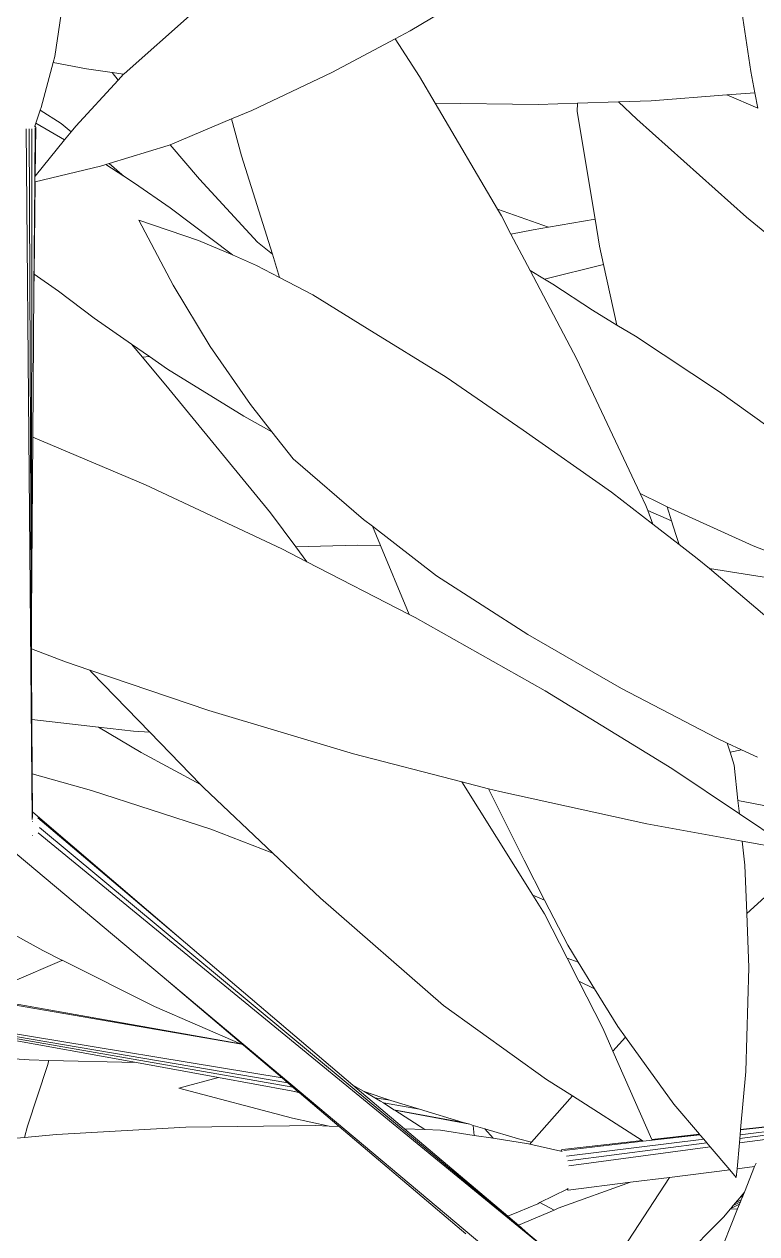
# Model space of a CAD drawing. Header units: millimetres. Extents: x 8 to 218431, y 13 to 56484.
# Drawn here: x 41653.6 to 41742.3, y 12038.5 to 12185.1 of the extents above; entities that cross this region are included whole.
import ezdxf

# ---------------------------------------------------------------- set-up
doc = ezdxf.new("R2010")
doc.units = ezdxf.units.MM
doc.header["$MEASUREMENT"] = 0
doc.layers.add('Edges', color=7, linetype='Continuous', lineweight=18)

# ---------------------------------------------------------------- blocks, each defined once
blk = doc.blocks.new('BAMBOOPLAN')
at = {"layer": 'Edges'}
for p, q in [((2.6347, 5.9394), (2.7046, 5.8056)), ((2.7046, 5.8056), (2.7235, 5.7728)), ((2.2232, 5.7971), (2.1243, 5.6797)), ((2.7235, 5.7728), (2.6787, 5.7534)), ((2.7235, 5.7728), (2.737, 5.7494)), ((2.6787, 5.7534), (2.5584, 5.7011)), ((2.6787, 5.7534), (2.737, 5.7494)), ((2.5584, 5.7011), (2.5055, 5.6809)), ((2.1243, 5.6797), (2.1042, 5.6581)), ((2.5055, 5.6809), (2.4389, 5.6555)), ((2.5055, 5.6809), (2.5449, 5.6628)), ((2.1042, 5.6581), (2.0198, 5.5672)), ((2.1654, 5.6099), (2.1042, 5.6581)), ((2.5449, 5.6628), (2.78, 5.5648)), ((2.4389, 5.6555), (2.3754, 5.6313)), ((2.4389, 5.6555), (2.4433, 5.6418)), ((2.4433, 5.6418), (2.5333, 5.4756)), ((2.3754, 5.6313), (2.2061, 5.5752)), ((2.2061, 5.5752), (2.1654, 5.6099)), ((1.7578, 5.5854), (1.6803, 5.4478)), ((2.368, 5.4367), (2.2061, 5.5752)), ((1.5334, 5.565), (1.5574, 5.4368)), ((2.0198, 5.5672), (1.9102, 5.46)), ((2.78, 5.5648), (2.8688, 5.5315)), ((2.5333, 5.4756), (2.4617, 5.4361)), ((2.5333, 5.4756), (2.556, 5.4338)), ((1.6798, 5.4466), (1.66, 5.4428)), ((1.6798, 5.4466), (1.6742, 5.4336)), ((1.6803, 5.4478), (1.6798, 5.4466)), ((1.9102, 5.46), (1.8815, 5.4343)), ((1.5574, 5.4368), (1.5581, 5.4262)), ((1.6159, 5.4345), (1.5581, 5.4262)), ((1.5581, 5.4262), (1.5637, 5.3457)), ((1.66, 5.4428), (1.6159, 5.4345)), ((1.6742, 5.4336), (1.631, 5.3346)), ((1.66, 5.4428), (1.6742, 5.4336)), ((1.8815, 5.4343), (1.796, 5.3577)), ((1.9185, 5.3798), (1.8815, 5.4343)), ((2.368, 5.4367), (2.4617, 5.4361)), ((2.3782, 5.428), (2.368, 5.4367)), ((2.4041, 5.4037), (2.3782, 5.428)), ((2.4617, 5.4361), (2.4381, 5.4231)), ((2.556, 5.4338), (2.5726, 5.4064)), ((2.4381, 5.4231), (2.4041, 5.4037)), ((2.5726, 5.4064), (2.4844, 5.3488)), ((2.5726, 5.4064), (2.6284, 5.3146)), ((2.4562, 5.3548), (2.4041, 5.4037)), ((2.0248, 5.2362), (1.9185, 5.3798)), ((1.5637, 5.3457), (1.5637, 5.3406)), ((1.7931, 5.355), (1.7064, 5.2921)), ((1.796, 5.3577), (1.7931, 5.355)), ((1.796, 5.3577), (1.8634, 5.3175)), ((2.4562, 5.3548), (2.4844, 5.3488)), ((2.5826, 5.2363), (2.4562, 5.3548)), ((2.4844, 5.3488), (2.5008, 5.3454)), ((2.5008, 5.3454), (2.5804, 5.325)), ((1.6054, 5.3309), (1.5637, 5.3406)), ((1.5637, 5.3406), (1.5639, 5.3172)), ((1.6266, 5.3228), (1.6054, 5.3309)), ((1.6266, 5.3228), (1.6204, 5.3058)), ((1.631, 5.3346), (1.6266, 5.3228)), ((2.5804, 5.325), (2.6284, 5.3146)), ((1.9515, 4.1749), (1.5514, 5.302)), ((1.863, 4.4277), (1.556, 5.3037)), ((1.8351, 4.5085), (1.5601, 5.3055)), ((1.6204, 5.3058), (1.5639, 5.3172)), ((1.5639, 5.3172), (1.5639, 5.3118)), ((1.5653, 5.3111), (1.5639, 5.3118)), ((1.5639, 5.3118), (1.564, 5.3103)), ((1.5652, 5.3088), (1.5922, 5.2288)), ((1.5659, 5.3101), (1.5653, 5.3111)), ((1.5659, 5.3101), (1.5926, 5.23)), ((1.6204, 5.3058), (1.5926, 5.23)), ((1.8634, 5.3175), (1.9939, 5.2473)), ((2.6284, 5.3146), (2.6655, 5.3067)), ((2.6655, 5.3067), (2.8343, 5.2633)), ((1.6938, 5.283), (1.5957, 5.2205)), ((1.7015, 5.2885), (1.6938, 5.283)), ((1.7064, 5.2921), (1.7015, 5.2885)), ((1.7378, 5.2797), (1.7015, 5.2885)), ((1.7336, 5.2817), (1.7064, 5.2921)), ((1.7378, 5.2797), (1.7336, 5.2817)), ((1.7591, 5.2745), (1.7378, 5.2797)), ((1.8317, 5.2541), (1.7591, 5.2745)), ((2.8343, 5.2633), (3.0013, 5.2133)), ((1.96, 5.2122), (1.8317, 5.2541)), ((1.9939, 5.2473), (2.0248, 5.2362)), ((1.5926, 5.23), (1.5922, 5.2288)), ((1.5922, 5.2288), (1.5951, 5.2201)), ((1.5957, 5.2205), (1.5951, 5.2201)), ((1.5951, 5.2201), (1.6543, 5.0446)), ((1.5957, 5.2205), (1.6463, 5.0687)), ((1.7868, 5.2165), (1.8962, 5.2169)), ((1.7868, 5.2165), (1.8798, 5.1295)), ((1.8962, 5.2169), (1.96, 5.2122)), ((2.0499, 5.2023), (2.0248, 5.2362)), ((2.7618, 5.0523), (2.5826, 5.2363)), ((1.96, 5.2122), (2.0054, 5.2089)), ((2.0054, 5.2089), (2.0499, 5.2023)), ((2.0499, 5.2023), (2.1141, 5.1926)), ((2.1141, 5.1926), (2.2222, 5.1681)), ((2.2222, 5.1681), (2.379, 5.1329)), ((2.379, 5.1329), (2.5345, 5.0896)), ((1.8798, 5.1295), (1.9756, 5.0497)), ((2.5345, 5.0896), (2.7144, 5.0378)), ((1.696, 5.0546), (1.6463, 5.0687)), ((1.6463, 5.0687), (1.6543, 5.0446)), ((1.7695, 5.0306), (1.696, 5.0546)), ((1.9756, 5.0497), (2.0739, 4.9774)), ((2.7618, 5.0523), (2.8033, 5.0468)), ((2.7783, 5.0355), (2.7618, 5.0523)), ((1.6543, 5.0446), (1.7363, 4.8013)), ((1.8451, 5.0093), (1.7695, 5.0306)), ((2.7144, 5.0378), (2.7999, 5.0091)), ((2.7839, 5.0286), (2.7783, 5.0355)), ((2.7839, 5.0286), (2.8285, 5.025)), ((2.7999, 5.0091), (2.7839, 5.0286)), ((2.8033, 5.0468), (2.8138, 5.0458)), ((2.8138, 5.0458), (2.8289, 5.0249)), ((2.8138, 5.0458), (2.9764, 5.0305)), ((2.9764, 5.0305), (3.142, 5.0227)), ((1.8451, 5.0093), (1.8708, 4.994)), ((1.8815, 4.9991), (1.8451, 5.0093)), ((2.7999, 5.0091), (2.8547, 4.9907)), ((2.8285, 5.025), (2.8289, 5.0249)), ((2.8289, 5.0249), (2.8433, 5.0051)), ((1.8815, 4.9991), (1.8708, 4.994)), ((1.8708, 4.994), (1.9317, 4.9575)), ((1.9183, 4.9888), (1.8815, 4.9991)), ((2.0697, 4.9548), (1.9183, 4.9888)), ((2.8433, 5.0051), (2.8547, 4.9907)), ((2.8547, 4.9907), (2.8922, 4.9781)), ((2.9178, 4.9682), (3.1195, 5.0043)), ((2.0739, 4.9774), (2.1245, 4.9448)), ((2.8922, 4.9781), (2.9178, 4.9682)), ((2.9178, 4.9682), (3.0675, 4.9105)), ((1.9317, 4.9575), (2.168, 4.8114)), ((2.1245, 4.9448), (2.0697, 4.9548)), ((2.1245, 4.9448), (2.1744, 4.9127)), ((2.1744, 4.9127), (2.324, 4.8535)), ((2.324, 4.8535), (2.3422, 4.8474)), ((2.3664, 4.8202), (2.3422, 4.8474)), ((2.3422, 4.8474), (2.4755, 4.8023)), ((2.3284, 4.8079), (2.3664, 4.8202)), ((2.4453, 4.7317), (2.3664, 4.8202)), ((1.9474, 4.7867), (1.7363, 4.8013)), ((1.7363, 4.8013), (1.8351, 4.5085)), ((2.168, 4.8114), (2.2285, 4.7703)), ((2.2285, 4.7703), (2.3284, 4.8079)), ((2.4755, 4.8023), (2.6579, 4.7581)), ((2.2068, 4.7591), (1.9474, 4.7867)), ((2.2551, 4.7522), (2.2068, 4.7591)), ((2.2285, 4.7703), (2.2551, 4.7522)), ((2.6579, 4.7581), (2.8415, 4.7222)), ((2.4526, 4.7236), (2.2551, 4.7522)), ((2.4526, 4.7236), (2.4453, 4.7317)), ((2.464, 4.722), (2.4526, 4.7236)), ((2.7183, 4.6755), (2.464, 4.722)), ((2.8415, 4.7222), (3.0257, 4.6946)), ((3.0257, 4.6946), (3.0457, 4.6926)), ((3.0555, 4.6794), (3.0457, 4.6926)), ((3.0457, 4.6926), (3.0728, 4.6899)), ((2.9692, 4.6196), (2.7183, 4.6755)), ((3.0555, 4.6794), (3.0728, 4.6899)), ((3.0695, 4.6603), (3.0555, 4.6794)), ((3.0728, 4.6899), (3.1029, 4.6868)), ((3.0954, 4.6049), (3.0695, 4.6603)), ((3.1054, 4.5837), (2.9692, 4.6196)), ((3.0954, 4.6049), (3.1654, 4.6146)), ((3.1054, 4.5837), (3.0954, 4.6049)), ((3.216, 4.5545), (3.1054, 4.5837)), ((3.216, 4.5545), (3.1256, 4.5406)), ((3.1256, 4.5406), (2.9595, 4.5149)), ((3.1434, 4.5027), (3.1256, 4.5406)), ((3.1736, 4.4249), (3.2352, 4.537)), ((1.8539, 4.454), (1.8351, 4.5085)), ((2.9595, 4.5149), (2.7007, 4.4848)), ((2.6804, 4.4832), (2.6331, 4.4794)), ((2.7007, 4.4848), (2.6804, 4.4832)), ((2.7792, 4.3861), (2.6804, 4.4832)), ((3.1736, 4.4249), (3.1434, 4.5027)), ((2.4401, 4.4642), (2.1785, 4.4533)), ((2.6331, 4.4794), (2.4401, 4.4642)), ((2.6331, 4.4794), (2.8133, 4.3342)), ((1.9164, 4.452), (1.8539, 4.454)), ((1.863, 4.4277), (1.8539, 4.454)), ((1.961, 4.4522), (1.9164, 4.452)), ((2.1785, 4.4533), (1.961, 4.4522)), ((1.961, 4.4522), (1.9659, 4.4495)), ((1.9659, 4.4495), (2.0947, 4.3843)), ((1.8943, 4.3383), (1.863, 4.4277)), ((3.2075, 4.3377), (3.1736, 4.4249)), ((2.0672, 4.3768), (2.0947, 4.3843)), ((2.0947, 4.3843), (2.2069, 4.3276)), ((2.8355, 4.3323), (2.7792, 4.3861)), ((1.8943, 4.3383), (2.0073, 4.3635)), ((2.0073, 4.3635), (2.0672, 4.3768)), ((2.0915, 4.3465), (2.0073, 4.3635)), ((1.9253, 4.2499), (1.8943, 4.3383)), ((2.2069, 4.3276), (2.0915, 4.3465)), ((3.2616, 4.1655), (3.2075, 4.3377)), ((2.2069, 4.3276), (2.2144, 4.3238)), ((2.2144, 4.3238), (2.364, 4.2561)), ((2.8133, 4.3342), (2.8355, 4.3323)), ((2.8133, 4.3342), (2.8431, 4.3102)), ((2.8987, 4.2717), (2.8355, 4.3323)), ((2.8431, 4.3102), (2.905, 4.2502)), ((1.9253, 4.2499), (2.0319, 4.2563)), ((2.0319, 4.2563), (2.2487, 4.2602)), ((2.2487, 4.2602), (2.364, 4.2561)), ((2.364, 4.2561), (2.4675, 4.2093)), ((2.9251, 4.25), (2.8987, 4.2717)), ((1.9471, 4.1878), (1.9253, 4.2499)), ((2.9251, 4.25), (2.905, 4.2502)), ((2.905, 4.2502), (2.9372, 4.219)), ((2.9672, 4.2154), (2.9251, 4.25)), ((2.9372, 4.219), (2.9672, 4.2154)), ((2.9372, 4.219), (3.0028, 4.1555)), ((3.0265, 4.1667), (2.9672, 4.2154)), ((2.4675, 4.2093), (2.7295, 4.1032)), ((1.9532, 4.1858), (1.9471, 4.1878)), ((1.9503, 4.1785), (1.9471, 4.1878)), ((1.9526, 4.1718), (1.9524, 4.1724)), ((1.9527, 4.1718), (1.9524, 4.1724)), ((1.9532, 4.1858), (2.2717, 4.0596)), ((1.9595, 4.1811), (2.2717, 4.0596)), ((3.5166, 4.1707), (3.288, 4.0588)), ((1.9608, 4.1487), (1.9606, 4.1491)), ((2.9972, 3.7772), (1.9675, 4.1661)), ((3.1282, 3.7277), (1.9687, 4.1569)), ((3.0028, 4.1555), (3.0323, 4.1236)), ((3.0452, 4.1536), (3.0265, 4.1667)), ((3.0323, 4.1236), (3.0452, 4.1536)), ((3.1623, 4.0716), (3.0452, 4.1536)), ((3.2858, 4.0675), (3.2616, 4.1655)), ((3.5169, 4.1653), (3.2895, 4.0525)), ((3.5173, 4.1584), (3.2913, 4.045)), ((3.2859, 4.0669), (3.4205, 4.1315)), ((1.9247, 4.1176), (2.2527, 3.9919)), ((3.0323, 4.1236), (3.1459, 4.0011)), ((3.2858, 4.0675), (3.3818, 4.1132)), ((2.7295, 4.1032), (2.9395, 4.0401)), ((3.2211, 4.0368), (3.1623, 4.0716)), ((3.2859, 4.0669), (3.2858, 4.0675)), ((3.288, 4.0588), (3.2859, 4.0669)), ((2.2717, 4.0596), (2.6262, 3.9216)), ((3.2895, 4.0525), (3.288, 4.0588)), ((3.2913, 4.045), (3.2895, 4.0525)), ((3.3021, 4.0013), (3.2913, 4.045)), ((2.9395, 4.0401), (2.9914, 4.0276)), ((2.9505, 3.9288), (2.9914, 4.0276)), ((2.9914, 4.0276), (3.131, 3.994)), ((3.231, 4.0309), (3.0159, 3.9256)), ((3.2378, 4.0269), (3.0205, 3.9191)), ((3.2458, 4.0222), (3.0251, 3.9115)), ((3.1459, 4.0011), (3.2211, 4.0368)), ((3.1468, 4.0001), (3.2221, 4.0362)), ((3.2221, 4.0362), (3.2211, 4.0368)), ((3.231, 4.0309), (3.2221, 4.0362)), ((3.2378, 4.0269), (3.231, 4.0309)), ((3.2458, 4.0222), (3.2378, 4.0269)), ((3.2906, 3.9956), (3.2458, 4.0222)), ((3.1459, 4.0011), (3.1468, 4.0001)), ((3.3021, 4.0013), (3.3297, 4.0149)), ((3.3057, 3.9866), (3.3021, 4.0013)), ((3.3273, 3.9672), (3.3297, 4.0149)), ((3.3297, 4.0149), (3.3301, 4.0211)), ((1.9108, 3.9897), (2.0427, 3.9665)), ((2.2527, 3.9919), (3.5474, 3.496)), ((2.2527, 3.9919), (2.4242, 3.9251)), ((3.0058, 3.9345), (3.131, 3.994)), ((3.0083, 3.9336), (3.1331, 3.9935)), ((3.131, 3.994), (3.1331, 3.9935)), ((3.1331, 3.9935), (3.1468, 4.0001)), ((3.1965, 3.9493), (3.2906, 3.9956)), ((3.3057, 3.9866), (3.2906, 3.9956)), ((2.0099, 3.8982), (2.0792, 3.961)), ((2.0427, 3.9665), (2.0794, 3.9616)), ((2.0794, 3.9616), (2.0792, 3.961)), ((2.0792, 3.961), (2.0798, 3.9616)), ((2.0794, 3.9616), (2.0798, 3.9616)), ((2.0798, 3.9616), (2.2571, 3.9382)), ((3.3229, 3.9556), (3.3273, 3.9672)), ((3.3229, 3.9556), (3.3269, 3.9598)), ((3.3266, 3.9531), (3.3269, 3.9598)), ((3.3269, 3.9598), (3.3273, 3.9672)), ((2.2571, 3.9382), (2.4189, 3.9255)), ((3.1352, 3.9191), (3.1965, 3.9493)), ((3.161, 3.8067), (3.1965, 3.9493)), ((3.3262, 3.9448), (3.3142, 3.9326)), ((3.3142, 3.9326), (3.3166, 3.9389)), ((3.3166, 3.9389), (3.3264, 3.949)), ((3.3166, 3.9389), (3.319, 3.9451)), ((3.319, 3.9451), (3.3229, 3.9556)), ((3.319, 3.9451), (3.3266, 3.9531)), ((3.3257, 3.936), (3.3262, 3.9448)), ((3.3262, 3.9448), (3.3264, 3.949)), ((3.3264, 3.949), (3.3266, 3.9531)), ((2.4189, 3.9255), (1.9891, 3.8575)), ((2.4205, 3.9253), (1.9902, 3.8555)), ((2.4189, 3.9255), (2.4205, 3.9253)), ((2.4205, 3.9253), (2.4242, 3.9251)), ((2.4242, 3.9251), (2.5062, 3.8931)), ((2.6262, 3.9216), (2.6472, 3.9174)), ((2.6262, 3.9216), (2.7354, 3.8791)), ((2.6472, 3.9174), (2.6498, 3.9174)), ((2.6472, 3.9174), (2.6484, 3.9172)), ((2.6484, 3.9172), (2.6498, 3.9174)), ((2.6484, 3.9172), (2.6691, 3.9131)), ((2.6498, 3.9174), (2.6954, 3.9175)), ((2.6691, 3.9131), (2.6954, 3.9175)), ((2.6861, 3.9095), (2.7489, 3.9196)), ((2.6954, 3.9175), (2.6971, 3.9175)), ((2.6971, 3.9175), (2.7489, 3.9196)), ((2.8279, 3.9228), (2.7072, 3.9044)), ((2.8395, 3.9233), (2.7091, 3.9039)), ((2.7489, 3.9196), (2.8279, 3.9228)), ((2.8279, 3.9228), (2.8395, 3.9233)), ((2.8395, 3.9233), (2.8457, 3.9235)), ((2.8457, 3.9235), (2.8667, 3.9244)), ((2.853, 3.9077), (2.8457, 3.9235)), ((2.8667, 3.9244), (2.9273, 3.9269)), ((2.8855, 3.9135), (2.8667, 3.9244)), ((2.8855, 3.9135), (2.9465, 3.9244)), ((2.9273, 3.9269), (2.9505, 3.9288)), ((2.9465, 3.9244), (2.9488, 3.9247)), ((2.9488, 3.9247), (3.0038, 3.9309)), ((2.9488, 3.9247), (2.9505, 3.9288)), ((3.0044, 3.9334), (3.0038, 3.9309)), ((3.0038, 3.9309), (3.0062, 3.9312)), ((3.0058, 3.9345), (3.0044, 3.9334)), ((3.0317, 3.8358), (3.1352, 3.9191)), ((3.038, 3.8712), (3.1352, 3.9191)), ((3.3076, 3.9151), (3.3138, 3.9316)), ((3.3138, 3.9316), (3.3257, 3.936)), ((3.3138, 3.9316), (3.3142, 3.9326)), ((3.3205, 3.8342), (3.3257, 3.936)), ((2.6691, 3.9131), (2.6803, 3.9109)), ((2.6803, 3.9109), (2.6861, 3.9095)), ((2.6861, 3.9095), (2.7072, 3.9044)), ((2.7072, 3.9044), (2.7091, 3.9039)), ((2.7091, 3.9039), (2.769, 3.8894)), ((2.769, 3.8894), (2.7951, 3.8974)), ((2.7951, 3.8974), (2.853, 3.9077)), ((2.853, 3.9077), (2.8855, 3.9135)), ((3.2463, 3.7883), (3.3076, 3.9151)), ((2.0161, 3.81), (2.5062, 3.8931)), ((2.0186, 3.8056), (2.5186, 3.8882)), ((2.0202, 3.8028), (2.5287, 3.8843)), ((2.5281, 3.877), (2.4022, 3.8578)), ((2.5062, 3.8931), (2.5186, 3.8882)), ((2.5186, 3.8882), (2.5287, 3.8843)), ((2.5421, 3.8791), (2.5281, 3.877)), ((2.542, 3.8791), (2.5281, 3.877)), ((2.5287, 3.8843), (2.542, 3.8791)), ((2.542, 3.8791), (2.5421, 3.8791)), ((2.5421, 3.8791), (2.6272, 3.8459)), ((2.7354, 3.8791), (2.769, 3.8894)), ((2.7354, 3.8791), (2.9536, 3.7942)), ((2.4022, 3.8578), (2.2592, 3.8359)), ((2.3429, 3.8178), (2.4022, 3.8578)), ((2.9984, 3.8346), (3.0353, 3.8723)), ((3.0353, 3.8723), (3.0367, 3.8737)), ((3.038, 3.8712), (3.0353, 3.8723)), ((2.2592, 3.8359), (2.022, 3.7997)), ((2.1144, 3.7901), (2.2592, 3.8359)), ((2.3767, 3.7581), (2.5878, 3.8339)), ((2.5458, 3.8329), (2.6104, 3.8408)), ((2.5878, 3.8339), (2.6104, 3.8408)), ((2.6104, 3.8408), (2.6272, 3.8459)), ((2.6272, 3.8459), (2.8948, 3.7416)), ((2.9955, 3.8317), (2.9984, 3.8346)), ((2.9984, 3.8346), (3.0259, 3.8305)), ((3.0259, 3.8305), (3.0317, 3.8358)), ((2.3429, 3.8178), (2.5458, 3.8329)), ((2.9688, 3.8078), (2.9955, 3.8317)), ((2.9763, 3.7854), (3.0259, 3.8305)), ((2.9536, 3.7942), (2.9688, 3.8078)), ((2.9536, 3.7942), (2.9678, 3.7886)), ((2.0397, 3.7686), (2.0823, 3.7799)), ((2.0823, 3.7799), (2.1144, 3.7901)), ((2.1144, 3.7901), (2.1151, 3.7808)), ((2.1151, 3.7808), (2.1168, 3.6705)), ((2.9678, 3.7886), (2.9763, 3.7854)), ((2.9763, 3.7854), (2.9972, 3.7772)), ((3.1282, 3.7277), (2.9972, 3.7772)), ((2.169, 3.6734), (2.3767, 3.7581)), ((2.1168, 3.6705), (2.1184, 3.6503)), ((2.1184, 3.6503), (2.169, 3.6734)), ((2.0997, 3.6417), (2.1184, 3.6503))]:
    blk.add_line(p, q, dxfattribs=at)

msp = doc.modelspace()

# ---------------------------------------------------------------- block references
at = {"xscale": 69.97983938875464, "yscale": 69.97983938875464, "zscale": 69.97983938875464, "rotation": 340.9588725647666}
msp.add_blockref('BAMBOOPLAN', (41430.14, 11857.07), dxfattribs=at)

doc.saveas('drawing.dxf')
